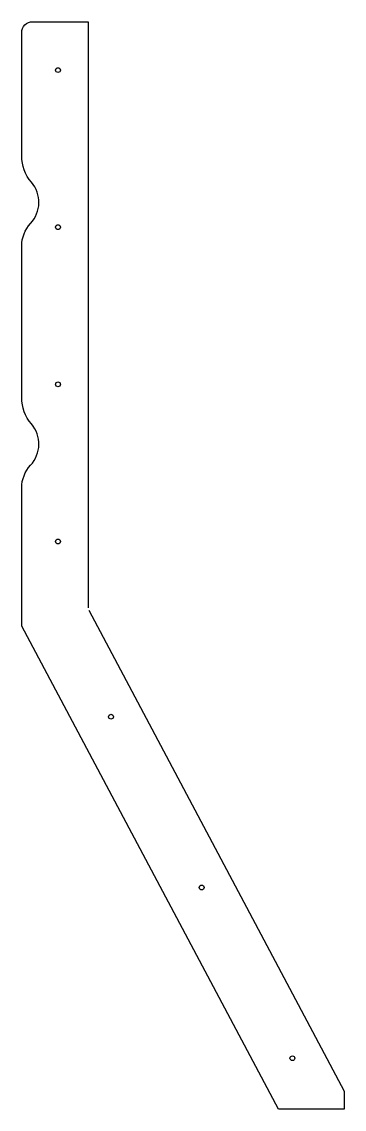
# Model space of a CAD drawing. Header units: millimetres. Extents: x 1039 to 1306, y 451 to 1351.
import ezdxf

# ---------------------------------------------------------------- set-up
doc = ezdxf.new("R2010")
doc.units = ezdxf.units.MM

msp = doc.modelspace()

# ---------------------------------------------------------------- linework, layer by layer
msp.add_lwpolyline([(1094.81, 863.84), (1306.35, 465.99), (1306.35, 450.99), (1251.88, 450.99), (1039.32, 850.77), (1039.32, 965.14, -0.189016), (1046.64, 983.83, 0.380363), (1047.34, 1017.98, -0.178513), (1039.32, 1039.73), (1039.32, 1165.14, -0.189016), (1046.64, 1183.83, 0.380363), (1047.34, 1217.98, -0.178513), (1039.32, 1239.73), (1039.32, 1341.77, -0.414214), (1048.32, 1350.77), (1094.32, 1350.77), (1094.32, 865.77)], format="xyb")
for centre in [(1069.32, 1310.77), (1069.32, 1180.77), (1069.32, 1050.77), (1069.32, 920.77), (1113.19, 775.74), (1188.31, 634.46), (1263.42, 493.19)]:
    msp.add_circle(centre, 2)

doc.saveas('drawing.dxf')
